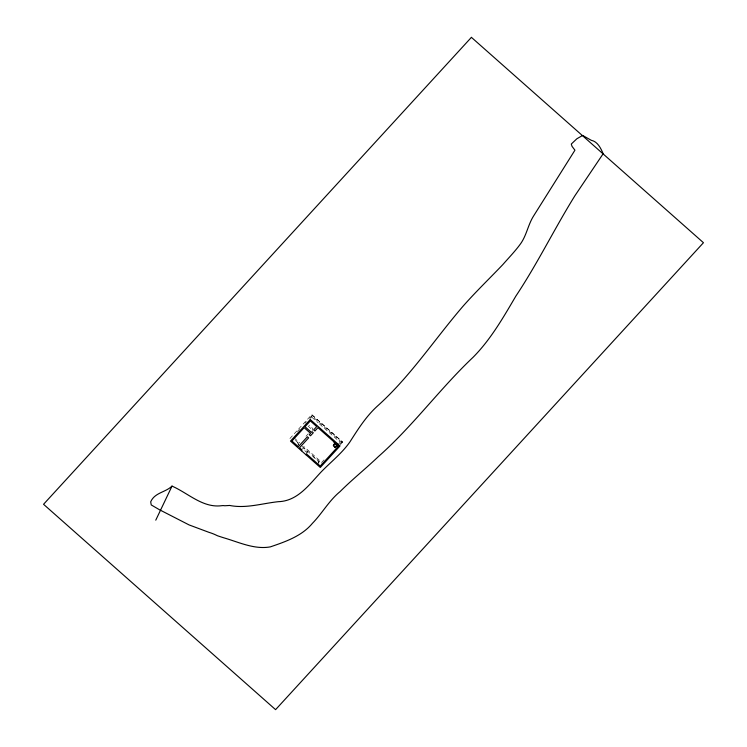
<?xml version="1.0" encoding="UTF-8"?>
<svg xmlns="http://www.w3.org/2000/svg" width="747" height="747" viewBox="0 0 747 747"><rect width="100%" height="100%" fill="white"/><g stroke="black" fill="none" stroke-linecap="round" stroke-linejoin="round"><path stroke-width="0.56" stroke-dasharray="3.73 2.8" d="M289.892 438.545L311.742 414.66L342.677 442.149L311.742 414.66M297.969 445.651L298.66 443.961L295.242 440.935M310.631 418.609L311.77 415.827L341.566 442.196L340.809 444.054M312.171 430.524L312.937 428.666L308.941 425.127M306.559 453.989L307.475 451.758L303.002 447.808L302.348 448.527M318.287 463.635L318.978 461.954L311.901 455.698M297.343 431.57L299.622 429.077M304.944 423.278L306.457 421.625M309.491 418.311L311.77 415.827M297.997 444.68L298.66 443.961M305.943 436.295L308.24 433.792M307.475 451.758L306.821 452.477L304.58 450.497M318.315 462.673L318.978 461.954M324.039 459.844L321.742 462.365L303.646 446.342M338.634 443.933L340.165 442.252L319.483 423.951M340.053 443.849L341.566 442.196M340.333 444.698L342.705 442.065M311.863 417.2L318.259 422.858M308.063 426.079L312.059 429.618M294.234 438.013L299.827 442.971M295.438 440.385L298.847 443.391M302.246 446.407L321.826 463.738"/><path stroke-width="1.12" d="M337.653 445.24L337.709 445.604M334.591 442.495L335.17 443.008M336.888 445.604L337.355 444.96L335.833 446.734M336.103 446.529L337.485 444.988M334.88 446.902C331.92 443.709 335.683 449.124 336.243 446.295M337.289 444.521L338.344 445.735L337.877 445.595M333.395 445.361L334.74 443.979M338.484 445.996L334.292 442.14M335.207 443.438L334.824 443.793L335.375 443.12M335.692 443.326L334.581 442.401M337.046 445.576L337.868 446.23M336.589 443.961L337.392 444.624M337.812 446.248L338.326 445.735M305.906 454.708L306.559 453.989L320.22 466.081L338.68 445.866M333.732 445.109L334.226 444.54M155.768 520.173L172.015 486.101C188.281 493.225 202.876 508.212 221.738 505.691A9.113 8.871 22.3 0 1 224.782 505.756L229.702 505.458C245.894 508.726 262.178 503.413 278.304 501.685C297.577 501.144 309.071 484.784 320.967 472.141C330.669 462.076 341.902 453.401 349.96 441.85C358.056 429.17 365.993 416.546 377.132 406.34C410 376.918 434.212 339.801 462.813 306.475C475.606 291.918 489.49 278.575 502.796 264.625C508.847 257.696 515.309 251.085 520.715 243.578C526.728 235.025 528.12 224.399 533.797 215.65L574.947 150.184L572.043 146.384L571.278 144.068L576.861 138.765L582.651 135.431L591.269 140.296C597.619 141.547 600.821 148.289 603.165 153.733L574.919 195.714C554.423 228.713 537.401 263.766 515.869 296.092C503.273 317.503 490.742 339.493 473.103 357.262C439.759 388.795 412.774 426.276 378.187 456.762C365.759 468.64 352.295 479.378 340.137 491.545C329.072 500.574 322.256 513.245 312.451 523.302C301.844 536.103 285.587 541.678 270.33 546.879C254.4 549.745 238.956 542.21 223.969 537.868A277.931 270.479 22.3 0 1 217.377 535.72A48.536 47.229 22.3 0 0 208.983 532.35L189.075 524.917L159.419 509.706L151.23 504.925L150.689 501.835C154.732 492.506 165.507 492.441 172.015 486.101M334.292 444.465L334.908 443.727L334.619 444.101M333.358 445.67L333.47 445.361M335.114 443.522L335.571 443.326L334.096 442.962L334.572 442.411M301.433 450.749L302.087 450.039L299.528 447.77L308.614 437.863L307.39 436.771L298.305 446.687L291.909 441.029L304.141 427.676L310.537 433.335L309.295 434.689L310.519 435.781L313.282 432.765L312.05 431.682L311.415 432.382L305.019 426.724L310.332 420.916L316.728 426.574L313.684 429.898L314.917 430.982L317.961 427.667L338.643 445.978M335.058 447.042L335.338 447.64L335.496 447.061M335.151 447.201L334.581 446.594M334.955 443.933L336.729 445.501M471.413 37.35L43.55 504.29L275.587 709.65L703.45 242.71L471.413 37.35M310.248 419.543L290.508 441.085L320.304 467.454L340.044 445.912L310.248 419.543"/></g></svg>
